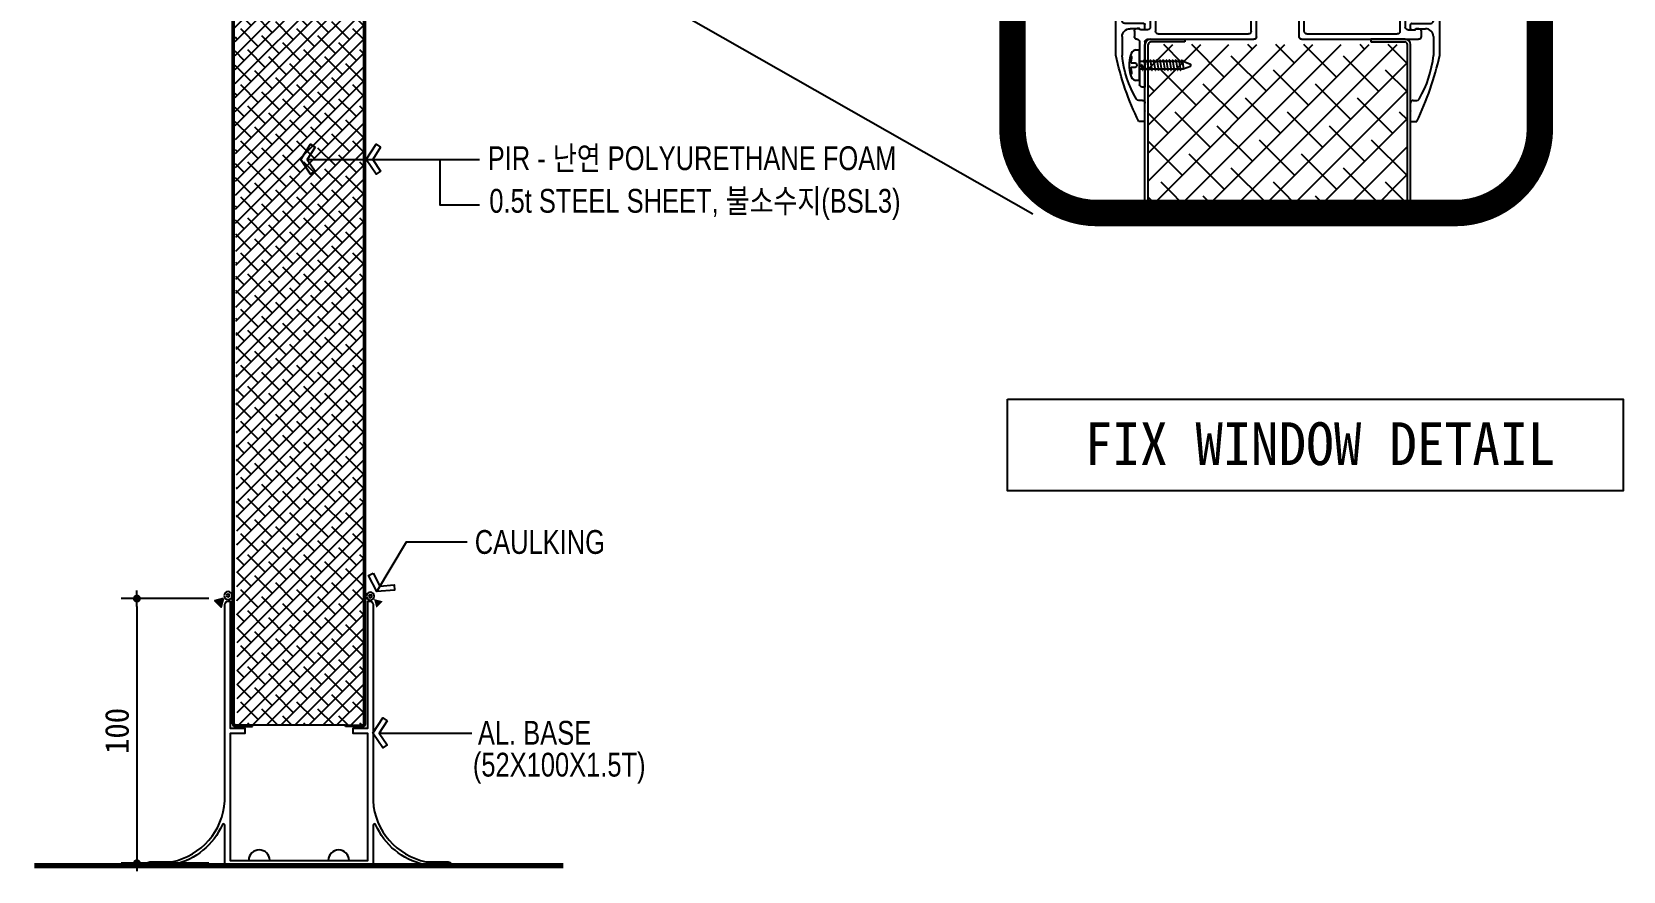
# Model space of a CAD drawing. Header units: millimetres. Extents: x 761574 to 813627, y -447408 to -384263.
# Drawn here: x 811772 to 812374, y -385899 to -385581 of the extents above; entities that cross this region are included whole.
import ezdxf
from ezdxf.enums import TextEntityAlignment as Align

# ---------------------------------------------------------------- set-up
doc = ezdxf.new("R2010")
doc.units = ezdxf.units.MM
doc.header["$LTSCALE"] = 500
doc.header["$PDMODE"] = 2
doc.linetypes.add('HIDDEN', pattern=[9.525, 6.35, -3.175])
doc.layers.get('Defpoints').update_dxf_attribs({"color": 8})
for name, color, linetype in [('2', 2, 'Continuous'), ('6', 6, 'Continuous'), ('ACCY', 5, 'Continuous'), ('DIM', 7, 'Continuous'), ('DM', 4, 'Continuous'), ('SYM-1', 6, 'Continuous'), ('TEXT', 7, 'Continuous'), ('TEXT1', 2, 'Continuous'), ('TXT1', 3, 'Continuous'), ('WID', 4, 'Continuous'), ('크린판넬', 4, 'Continuous')]:
    doc.layers.add(name, color=color, linetype=linetype)
doc.styles.add('글씨1', font='stylu.ttf')
doc.styles.add('돋움', font='')
doc.styles.get('돋움').set_extended_font_data('DotumChe')
doc.dimstyles.new('DIM270', dxfattribs={"dimscale": 3, "dimtxt": 3, "dimasz": 1, "dimexe": 2, "dimexo": 3, "dimgap": 1, "dimtad": 1, "dimtoh": 1, "dimdec": 0, "dimzin": 9, "dimdsep": 46, "dimtxsty": '돋움', "dimblk": 'dots', "dimcen": 0, "dimclrt": 3, "dimadec": 0, "dimazin": 0, "dimtm": 1e-09, "dimtfac": 1, "dimtdec": 0, "dimtix": 1, "dimtmove": 2, "dimatfit": 3, "dimldrblk": 'dots', "dimfxl": 0, "dimtolj": 1, "dimtzin": 0, "dimarcsym": 0})

# ---------------------------------------------------------------- blocks, each defined once
blk = doc.blocks.new('dots')
blk.add_line((-1, 0), (1, 0))
at = {"const_width": 0.5}
blk.add_lwpolyline([(-0.25, 0, 1), (0.25, 0, 1)], format="xyb", close=True, dxfattribs=at)
blk = doc.blocks.new('*D39')
at = {"layer": 'Defpoints', "color": 0}
for p in [(811848.13, -385795.68), (811811.95, -385895.78), (811848.13, -385895.78)]:
    blk.add_point(p, dxfattribs=at)
at = {"layer": 'DIM', "color": 0, "lineweight": -2}
for p, q in [((811839.13, -385795.68), (811805.95, -385795.68)), ((811811.95, -385798.68), (811811.95, -385892.78)), ((811839.13, -385895.78), (811805.95, -385895.78))]:
    blk.add_line(p, q, dxfattribs=at)
at = {"layer": 'DIM', "color": 0, "lineweight": -2, "xscale": 3, "yscale": 3, "zscale": 3}
for p, rotation in [((811811.95, -385795.68), 90), ((811811.95, -385895.78), 270)]:
    blk.add_blockref('dots', p, dxfattribs=dict(at, rotation=rotation))
at = {"layer": 'DIM', "color": 3, "insert": (811804.45, -385845.73), "char_height": 9, "attachment_point": 5, "rotation": 90, "style": '돋움'}
blk.add_mtext('\\A1;100', dxfattribs=at)
blk = doc.blocks.new('POT')
at = {"layer": '2'}
for radius in [0.5, 0.192]:
    blk.add_circle((0, 0), radius, dxfattribs=at)
blk = doc.blocks.new('POT3')
at = {"layer": '6', "xscale": 3, "yscale": 3, "zscale": 3}
blk.add_blockref('POT', (0, 0), dxfattribs=at)
blk = doc.blocks.new('fw11')
at = {"layer": 'WID', "color": 0, "ltscale": 0.5}
for p, q in [((238177.95, -382866.79), (238176.76, -382866.79)), ((238177.95, -382866.79), (238177.95, -382870.29)), ((238177.45, -382870.79), (238176.77, -382870.79)), ((238172.45, -382879.29), (238172.45, -382894.29)), ((238173.65, -382882.79), (238173.65, -382879.26)), ((238176.95, -382884.29), (238175.15, -382884.29)), ((238177.75, -382884.09), (238177.15, -382884.09)), ((238177.95, -382884.29), (238177.95, -382885.09)), ((238173.65, -382885.79), (238173.65, -382887.79)), ((238177.75, -382885.29), (238174.15, -382885.29)), ((238173.65, -382890.79), (238173.65, -382894.33)), ((238177.75, -382888.29), (238174.15, -382888.29)), ((238176.95, -382889.29), (238175.15, -382889.29)), ((238176.95, -382889.29), (238175.45, -382889.29)), ((238177.75, -382889.49), (238177.15, -382889.49)), ((238177.95, -382889.29), (238177.95, -382888.49)), ((238177.45, -382902.79), (238176.77, -382902.79)), ((238177.95, -382906.79), (238177.95, -382903.29)), ((238177.95, -382906.79), (238176.76, -382906.79))]:
    blk.add_line(p, q, dxfattribs=at)
for centre, radius, start, end in [((238228.22, -382891.56), 57.1, 154.2988, 167.5984), ((238177.93, -382868.77), 0.02, 270, 0), ((238193.45, -382881.2), 19.9, 149.2854, 174.4015), ((238176.77, -382871.29), 0.5, 90, 149.2854), ((238177.45, -382870.29), 0.5, 270, 0), ((238175.15, -382882.79), 1.5, 180, 270), ((238177.15, -382884.29), 0.2, 90, 180), ((238177.15, -382884.29), 0.2, 90, 180), ((238177.75, -382884.29), 0.2, 0, 90), ((238177.75, -382885.09), 0.2, 270, 0), ((238174.15, -382885.79), 0.5, 90, 180), ((238174.15, -382887.79), 0.5, 180, 270), ((238175.15, -382890.79), 1.5, 90, 180), ((238177.15, -382889.29), 0.2, 180, 270), ((238177.75, -382888.49), 0.2, 0, 90), ((238177.75, -382889.29), 0.2, 270, 0), ((238228.22, -382882.03), 57.1, 192.4016, 205.7012), ((238193.45, -382892.39), 19.9, 185.5985, 210.7146), ((238176.77, -382902.29), 0.5, 210.7146, 270), ((238177.45, -382903.29), 0.5, 0, 90), ((238177.93, -382904.81), 0.02, 0, 90)]:
    blk.add_arc(centre, radius, start, end, dxfattribs=at)
blk = doc.blocks.new('nsf50')
at = {"layer": 'WID', "color": 0, "ltscale": 0.5}
for p, q in [((2786.78, 1064.44), (2786.78, 1067.69)), ((2787.28, 1068.19), (2787.28, 1068.19)), ((2787.78, 1068.19), (2787.28, 1068.19)), ((2787.78, 1059.69), (2787.78, 1068.19)), ((2787.03, 1064.19), (2786.78, 1064.44)), ((2787.03, 1064.19), (2786.78, 1063.94)), ((2786.78, 1059.69), (2786.78, 1063.94)), ((2785.78, 1057.69), (2785.78, 1058.69)), ((2786.28, 1059.19), (2786.28, 1059.19)), ((2788.28, 1059.19), (2808.28, 1059.19)), ((2789.78, 1057.39), (2789.78, 1057.69)), ((2790.28, 1058.19), (2807.28, 1058.19)), ((2807.78, 1057.69), (2807.78, 1053.19)), ((2808.78, 1058.69), (2808.78, 1054.69)), ((2816.78, 1058.69), (2816.78, 1054.69)), ((2817.28, 1059.19), (2839.28, 1059.19)), ((2817.78, 1057.69), (2817.78, 1053.19)), ((2818.28, 1058.19), (2835.28, 1058.19)), ((2835.78, 1057.39), (2835.78, 1057.69)), ((2839.28, 1059.19), (2839.28, 1059.19)), ((2839.78, 1057.69), (2839.78, 1058.69)), ((2786.78, 1057.19), (2786.28, 1057.19)), ((2788.28, 1057.39), (2786.98, 1057.39)), ((2788.78, 1052.49), (2788.78, 1056.89)), ((2789.78, 1051.99), (2789.78, 1057.39)), ((2835.78, 1051.99), (2835.78, 1057.39)), ((2836.78, 1052.49), (2836.78, 1056.89)), ((2837.28, 1057.39), (2838.58, 1057.39)), ((2838.78, 1057.19), (2839.28, 1057.19)), ((2785.78, 1050.69), (2785.78, 1051.69)), ((2785.78, 1050.69), (2785.78, 1051.69)), ((2786.78, 1052.19), (2786.28, 1052.19)), ((2788.28, 1051.99), (2786.98, 1051.99)), ((2789.78, 1051.99), (2789.78, 1051.69)), ((2807.78, 1053.19), (2817.78, 1053.19)), ((2809.28, 1054.19), (2812.55, 1054.19)), ((2812.8, 1053.94), (2812.55, 1054.19)), ((2812.8, 1053.94), (2813.05, 1054.19)), ((2813.05, 1054.19), (2816.28, 1054.19)), ((2835.78, 1051.99), (2835.78, 1051.69)), ((2837.28, 1051.99), (2838.58, 1051.99)), ((2838.78, 1052.19), (2839.28, 1052.19)), ((2839.78, 1050.69), (2839.78, 1051.69)), ((2839.78, 1050.69), (2839.78, 1051.69)), ((2792.78, 1050.19), (2786.28, 1050.19)), ((2791.78, 1050.19), (2786.28, 1050.19)), ((2790.28, 1051.19), (2793.78, 1051.19)), ((2793.28, 1049.69), (2793.28, 1047.69)), ((2794.28, 1048.69), (2794.28, 1050.69)), ((2831.28, 1048.69), (2831.28, 1050.69)), ((2835.28, 1051.19), (2831.78, 1051.19)), ((2832.28, 1049.69), (2832.28, 1047.69)), ((2832.78, 1050.19), (2839.28, 1050.19)), ((2833.78, 1050.19), (2839.28, 1050.19)), ((2793.78, 1047.19), (2797.28, 1047.19)), ((2794.78, 1048.19), (2797.78, 1048.19)), ((2797.28, 1042.19), (2797.28, 1047.19)), ((2798.28, 1041.19), (2798.28, 1047.69)), ((2827.28, 1041.19), (2827.28, 1047.69)), ((2830.78, 1048.19), (2827.78, 1048.19)), ((2828.28, 1042.19), (2828.28, 1047.19)), ((2831.78, 1047.19), (2828.28, 1047.19)), ((2793.28, 1030.69), (2793.28, 1041.69)), ((2793.78, 1042.19), (2797.28, 1042.19)), ((2794.28, 1031.69), (2794.28, 1041.19)), ((2794.28, 1041.19), (2798.28, 1041.19)), ((2831.28, 1041.19), (2827.28, 1041.19)), ((2831.78, 1042.19), (2828.28, 1042.19)), ((2831.28, 1031.69), (2831.28, 1041.19)), ((2832.28, 1030.69), (2832.28, 1041.69)), ((2830.78, 1031.19), (2794.78, 1031.19)), ((2831.78, 1030.19), (2793.78, 1030.19))]:
    blk.add_line(p, q, dxfattribs=at)
for centre, radius, start, end in [((2787.28, 1067.69), 0.5, 90, 180), ((2786.28, 1058.69), 0.5, 90, 180), ((2786.28, 1057.69), 0.5, 180, 270), ((2786.28, 1059.69), 0.5, 270, 0), ((2788.28, 1059.69), 0.5, 180, 270), ((2790.28, 1057.69), 0.5, 90, 180), ((2807.28, 1057.69), 0.5, 0, 90), ((2808.28, 1058.69), 0.5, 0, 90), ((2817.28, 1058.69), 0.5, 90, 180), ((2818.28, 1057.69), 0.5, 90, 180), ((2835.28, 1057.69), 0.5, 0, 90), ((2839.28, 1058.69), 0.5, 0, 90), ((2839.28, 1057.69), 0.5, 270, 0), ((2786.98, 1057.19), 0.2, 90, 180), ((2788.28, 1056.89), 0.5, 0, 90), ((2809.28, 1054.69), 0.5, 180, 270), ((2816.28, 1054.69), 0.5, 270, 0), ((2837.28, 1056.89), 0.5, 90, 180), ((2838.58, 1057.19), 0.2, 0, 90), ((2786.28, 1051.69), 0.5, 90, 180), ((2786.28, 1051.69), 0.5, 90, 180), ((2786.98, 1052.19), 0.2, 180, 270), ((2788.28, 1052.49), 0.5, 270, 0), ((2790.28, 1051.69), 0.5, 180, 270), ((2835.28, 1051.69), 0.5, 270, 0), ((2837.28, 1052.49), 0.5, 180, 270), ((2838.58, 1052.19), 0.2, 270, 0), ((2839.28, 1051.69), 0.5, 0, 90), ((2839.28, 1051.69), 0.5, 0, 90), ((2786.28, 1050.69), 0.5, 180, 270), ((2786.28, 1050.69), 0.5, 180, 270), ((2792.78, 1049.69), 0.5, 0, 90), ((2793.78, 1050.69), 0.5, 0, 90), ((2794.78, 1048.69), 0.5, 180, 270), ((2830.78, 1048.69), 0.5, 270, 0), ((2831.78, 1050.69), 0.5, 90, 180), ((2832.78, 1049.69), 0.5, 90, 180), ((2839.28, 1050.69), 0.5, 270, 0), ((2839.28, 1050.69), 0.5, 270, 0), ((2793.78, 1047.69), 0.5, 180, 270), ((2797.78, 1047.69), 0.5, 0, 90), ((2827.78, 1047.69), 0.5, 90, 180), ((2831.78, 1047.69), 0.5, 270, 0), ((2793.78, 1041.69), 0.5, 90, 180), ((2831.78, 1041.69), 0.5, 0, 90), ((2793.78, 1030.69), 0.5, 180, 270), ((2794.78, 1031.69), 0.5, 180, 270), ((2830.78, 1031.69), 0.5, 270, 0), ((2831.78, 1030.69), 0.5, 270, 0)]:
    blk.add_arc(centre, radius, start, end, dxfattribs=at)

msp = doc.modelspace()

# ---------------------------------------------------------------- hatches: boundary and pattern name
at = {"layer": 'DM'}
h = msp.add_hatch(dxfattribs=at)
h.set_pattern_fill('ANSI38', color=33, scale=30, style=0)
h.set_pattern_definition([(45, (-1570793.282, -451459.1695), (-2.6516504305, 2.6516504305), []), (135, (-1570793.282, -451459.1695), (-7.9549512915, 2.6516504305), [9.375000004, -5.625000002])])
h.paths.add_polyline_path([(811848.73, -385490.55), (811897.73, -385490.55), (811897.58, -385843.45), (811849.93, -385843.59)])
h = msp.add_hatch(dxfattribs=at)
h.set_pattern_fill('ANSI38', color=33, scale=59.999603, style=0)
h.set_pattern_definition([(45, (-3953058.242, -517522.5206), (-5.303265791, 5.303265791), []), (135, (-3953058.242, -517522.5206), (-15.909797372, 5.303265791), [18.749876015, -11.24992561])])
h.paths.add_polyline_path([(812194.49, -385649.88), (812292.24, -385649.88), (812292.27, -385586.16), (812194.27, -385586.16)])
at = {"layer": 'SYM-1', "linetype": 'ByBlock'}
for points in [[(811843.81, -385798.99), (811844.71, -385795.64), (811841.37, -385796.53)], [(811902.48, -385799.18), (811901.57, -385795.84), (811904.92, -385796.73)]]:
    msp.add_hatch(color=256, dxfattribs=at).paths.add_polyline_path(points)

# ---------------------------------------------------------------- linework, layer by layer
for p, q in [((811848.13, -385843.09), (811848.13, -385490.55)), ((811848.73, -385843.1), (811848.73, -385490.55)), ((811897.73, -385843.1), (811897.73, -385490.55)), ((811898.33, -385843.09), (811898.33, -385490.55)), ((812195.08, -385584.16), (812208.12, -385584.16)), ((812195.08, -385584.16), (812208.12, -385584.16)), ((812208.12, -385584.16), (812208.12, -385585.16)), ((812208.12, -385584.16), (812208.12, -385585.16)), ((812291.46, -385584.16), (812278.42, -385584.16)), ((812278.42, -385584.16), (812278.42, -385585.16)), ((812291.46, -385584.16), (812278.42, -385584.16)), ((812278.42, -385584.16), (812278.42, -385585.16)), ((812193.07, -385649.88), (812193.07, -385586.16)), ((812194.27, -385649.88), (812194.27, -385586.16)), ((812208.12, -385585.16), (812195.28, -385585.16)), ((812208.12, -385585.16), (812195.28, -385585.16)), ((812278.42, -385585.16), (812291.27, -385585.16)), ((812278.42, -385585.16), (812291.27, -385585.16)), ((812292.27, -385649.88), (812292.27, -385586.16)), ((812293.47, -385649.88), (812293.47, -385586.16)), ((811849.13, -385844.09), (811855.66, -385844.09)), ((811855.66, -385843.59), (811849.23, -385843.59)), ((811855.66, -385844.09), (811855.66, -385843.59)), ((811890.81, -385844.09), (811890.81, -385843.59)), ((811890.81, -385843.59), (811897.23, -385843.59)), ((811897.33, -385844.09), (811890.81, -385844.09))]:
    msp.add_line(p, q)
at = {"color": 6, "linetype": 'HIDDEN', "ltscale": 0.01, "const_width": 10}
msp.add_lwpolyline([(812174.96, -385069.22), (812310.37, -385069.22, -0.414214), (812342.37, -385101.22), (812342.37, -385617.89, -0.414214), (812310.37, -385649.88), (812174.96, -385649.88, -0.414214), (812142.96, -385617.89), (812142.96, -385101.22, -0.414214)], format="xyb", close=True, dxfattribs=at)
msp.add_lwpolyline([(812141.09, -385720.3), (812373.85, -385720.3), (812373.85, -385754.89), (812141.09, -385754.89)], close=True)
at = {"const_width": 2}
msp.add_lwpolyline([(811773.23, -385896.68), (811973.23, -385896.68)], dxfattribs=at)
for centre, radius, start, end in [((812195.08, -385586.16), 2.01, 90, 180), ((812195.08, -385586.16), 2.01, 90, 180), ((812291.46, -385586.16), 2.01, 0, 90), ((812291.46, -385586.16), 2.01, 0, 90), ((812195.28, -385586.16), 1, 90, 180), ((812195.28, -385586.16), 1, 90, 180), ((812291.27, -385586.16), 1, 0, 90), ((812291.27, -385586.16), 1, 0, 90), ((811849.13, -385843.09), 1, 180, 270), ((811849.23, -385843.09), 0.502, 180, 270), ((811897.23, -385843.09), 0.502, 270, 0), ((811897.33, -385843.09), 1, 270, 0), ((811858.19, -385894.68), 3.96, 0.61021, 179.38979), ((811888.23, -385894.72), 3.96, 0.61021, 179.38979)]:
    msp.add_arc(centre, radius, start, end)
at = {"layer": '2'}
msp.add_lwpolyline([(811826, -385896.24, 0.340847), (811825.22, -385897.18), (811815.21, -385897.18, -0.414214), (811817.21, -385895.18), (811825.22, -385895.18, 0.340037), (811845.22, -385872.17), (811845.22, -385797.93, -0.414214), (811846.47, -385796.68), (811847.22, -385796.68), (811847.22, -385844.66), (811852.74, -385844.66), (811852.74, -385846.66), (811847.22, -385846.66), (811847.22, -385894.68), (811873.23, -385894.68), (811899.24, -385894.68), (811899.24, -385846.66), (811893.72, -385846.66), (811893.72, -385844.66), (811899.24, -385844.66), (811899.24, -385796.68), (811899.99, -385796.68, -0.414214), (811901.24, -385797.93), (811901.24, -385872.17, 0.340037), (811921.25, -385895.18), (811929.25, -385895.18, -0.414214), (811931.25, -385897.18), (811921.24, -385897.18, 0.340847), (811920.46, -385896.24, -0.238644), (811902.2, -385881.18, 0.812206), (811901.24, -385881.38), (811901.24, -385896.68), (811873.23, -385896.68), (811845.22, -385896.68), (811845.22, -385881.38, 0.812206), (811844.26, -385881.18, -0.238644)], format="xyb", close=True, dxfattribs=at)
at = {"layer": 'ACCY', "color": 0}
for p, q in [((812187.91, -385590.57), (812187.62, -385590.24)), ((812189.44, -385588.16), (812190.89, -385588.16)), ((812190.89, -385588.16), (812190.89, -385599.73)), ((812187.76, -385592.76), (812187.83, -385592.46)), ((812187.76, -385592.99), (812187.76, -385592.76)), ((812187.85, -385593.14), (812187.76, -385592.99)), ((812187.76, -385594.9), (812187.85, -385594.76)), ((812187.76, -385595.13), (812187.76, -385594.9)), ((812187.83, -385595.43), (812187.76, -385595.13)), ((812187.83, -385592.46), (812187.93, -385592.11)), ((812187.93, -385595.78), (812187.83, -385595.43)), ((812188.02, -385593.21), (812187.85, -385593.14)), ((812187.85, -385594.76), (812188.02, -385594.68)), ((812188.05, -385590.94), (812187.91, -385590.57)), ((812187.93, -385592.11), (812188.03, -385591.73)), ((812188.03, -385596.16), (812187.93, -385595.78)), ((812188.25, -385593.23), (812188.02, -385593.21)), ((812188.02, -385594.68), (812188.25, -385594.66)), ((812188.03, -385591.73), (812188.08, -385591.33)), ((812188.08, -385596.56), (812188.03, -385596.16)), ((812188.08, -385591.33), (812188.05, -385590.94)), ((812188.53, -385593.23), (812188.25, -385593.23)), ((812188.25, -385594.66), (812188.53, -385594.66)), ((812188.83, -385593.21), (812188.53, -385593.23)), ((812188.53, -385594.66), (812188.83, -385594.69)), ((812189.13, -385593.19), (812188.83, -385593.21)), ((812188.83, -385594.69), (812189.13, -385594.7)), ((812189.41, -385593.2), (812189.13, -385593.19)), ((812189.13, -385594.7), (812189.41, -385594.69)), ((812189.66, -385593.26), (812189.41, -385593.2)), ((812189.41, -385594.69), (812189.66, -385594.63)), ((812189.85, -385593.38), (812189.66, -385593.26)), ((812189.66, -385594.63), (812189.85, -385594.52)), ((812189.99, -385593.54), (812189.85, -385593.38)), ((812189.85, -385594.52), (812189.99, -385594.35)), ((812190.08, -385593.73), (812189.99, -385593.54)), ((812189.99, -385594.35), (812190.08, -385594.16)), ((812190.11, -385593.95), (812190.08, -385593.73)), ((812190.08, -385594.16), (812190.11, -385593.95)), ((812190.89, -385592.49), (812192.45, -385592.49)), ((812190.89, -385595.4), (812191.85, -385595.4)), ((812192.34, -385595.4), (812193.05, -385595.4)), ((812192.93, -385592.49), (812193.64, -385592.49)), ((812193.53, -385595.4), (812194.24, -385595.4)), ((812194.12, -385592.49), (812194.84, -385592.49)), ((812194.73, -385595.4), (812195.44, -385595.4)), ((812195.32, -385592.49), (812196.03, -385592.49)), ((812195.92, -385595.4), (812196.74, -385595.4)), ((812196.62, -385592.49), (812197.34, -385592.49)), ((812197.23, -385595.4), (812197.94, -385595.4)), ((812197.82, -385592.49), (812198.53, -385592.49)), ((812198.42, -385595.4), (812199.13, -385595.4)), ((812199.01, -385592.49), (812199.73, -385592.49)), ((812199.62, -385595.4), (812200.33, -385595.4)), ((812200.21, -385592.49), (812200.92, -385592.49)), ((812200.81, -385595.4), (812201.52, -385595.4)), ((812201.4, -385592.49), (812202.12, -385592.49)), ((812202.01, -385595.4), (812202.72, -385595.4)), ((812202.6, -385592.49), (812203.31, -385592.49)), ((812203.2, -385595.4), (812203.91, -385595.4)), ((812203.8, -385592.49), (812204.51, -385592.49)), ((812204.4, -385595.4), (812205.11, -385595.4)), ((812204.99, -385592.49), (812205.7, -385592.49)), ((812205.59, -385595.4), (812206.3, -385595.4)), ((812206.18, -385592.49), (812206.89, -385592.49)), ((812206.78, -385595.4), (812207.49, -385595.4)), ((812207.38, -385592.49), (812207.49, -385592.49)), ((812207.49, -385592.49), (812210.26, -385593.58)), ((812207.49, -385595.4), (812210.26, -385594.31)), ((812187.62, -385597.65), (812187.91, -385597.32)), ((812187.91, -385597.32), (812188.05, -385596.96)), ((812188.05, -385596.96), (812188.08, -385596.56)), ((812190.89, -385599.73), (812189.44, -385599.73))]:
    msp.add_line(p, q, dxfattribs=at)
at = {"layer": 'ACCY', "color": 0, "linetype": 'Continuous'}
for p, q in [((812191.75, -385593.89), (812191.85, -385595.4)), ((812191.85, -385593.88), (812192.34, -385595.4)), ((812192.04, -385595.86), (812191.85, -385595.4)), ((812192.14, -385595.87), (812192.34, -385595.4)), ((812192.64, -385592.02), (812192.45, -385592.49)), ((812192.6, -385592), (812193.24, -385595.86)), ((812192.74, -385592.03), (812192.93, -385592.49)), ((812193.24, -385595.86), (812193.05, -385595.4)), ((812193.34, -385595.87), (812193.53, -385595.4)), ((812193.83, -385592.02), (812193.64, -385592.49)), ((812193.8, -385592), (812194.43, -385595.86)), ((812193.94, -385592.03), (812194.12, -385592.49)), ((812194.43, -385595.86), (812194.24, -385595.4)), ((812194.53, -385595.87), (812194.73, -385595.4)), ((812195.03, -385592.02), (812194.84, -385592.49)), ((812194.99, -385592), (812195.63, -385595.86)), ((812195.13, -385592.03), (812195.32, -385592.49)), ((812195.63, -385595.86), (812195.44, -385595.4)), ((812195.73, -385595.87), (812195.92, -385595.4)), ((812196.33, -385592.02), (812196.14, -385592.49)), ((812196.33, -385592.02), (812196.97, -385595.88)), ((812196.44, -385592.03), (812196.62, -385592.49)), ((812196.93, -385595.86), (812196.74, -385595.4)), ((812197.03, -385595.87), (812197.23, -385595.4)), ((812197.53, -385592.02), (812197.34, -385592.49)), ((812197.53, -385592.02), (812198.16, -385595.88)), ((812197.63, -385592.03), (812197.82, -385592.49)), ((812198.13, -385595.86), (812197.94, -385595.4)), ((812198.23, -385595.87), (812198.42, -385595.4)), ((812198.72, -385592.02), (812198.53, -385592.49)), ((812198.72, -385592.02), (812199.36, -385595.88)), ((812198.83, -385592.03), (812199.01, -385592.49)), ((812199.32, -385595.86), (812199.13, -385595.4)), ((812199.42, -385595.87), (812199.62, -385595.4)), ((812199.92, -385592.02), (812199.73, -385592.49)), ((812199.92, -385592.02), (812200.55, -385595.88)), ((812200.02, -385592.03), (812200.21, -385592.49)), ((812200.52, -385595.86), (812200.33, -385595.4)), ((812200.62, -385595.87), (812200.81, -385595.4)), ((812201.11, -385592.02), (812200.92, -385592.49)), ((812201.11, -385592.02), (812201.75, -385595.88)), ((812201.22, -385592.03), (812201.4, -385592.49)), ((812201.71, -385595.86), (812201.52, -385595.4)), ((812201.81, -385595.87), (812202.01, -385595.4)), ((812202.31, -385592.02), (812202.12, -385592.49)), ((812202.31, -385592.02), (812202.94, -385595.88)), ((812202.41, -385592.03), (812202.6, -385592.49)), ((812202.91, -385595.86), (812202.72, -385595.4)), ((812203.01, -385595.87), (812203.2, -385595.4)), ((812203.5, -385592.02), (812203.31, -385592.49)), ((812203.5, -385592.02), (812204.14, -385595.88)), ((812203.61, -385592.03), (812203.8, -385592.49)), ((812204.1, -385595.86), (812203.91, -385595.4)), ((812204.2, -385595.87), (812204.4, -385595.4)), ((812204.69, -385592.02), (812204.5, -385592.49)), ((812204.69, -385592.02), (812205.33, -385595.88)), ((812204.8, -385592.03), (812204.99, -385592.49)), ((812205.29, -385595.86), (812205.1, -385595.4)), ((812205.39, -385595.87), (812205.59, -385595.4)), ((812205.89, -385592.02), (812205.7, -385592.49)), ((812205.89, -385592.02), (812206.52, -385595.88)), ((812205.99, -385592.03), (812206.18, -385592.49)), ((812206.49, -385595.86), (812206.3, -385595.4)), ((812206.59, -385595.87), (812206.78, -385595.4)), ((812207.08, -385592.02), (812206.89, -385592.49)), ((812207.08, -385592.02), (812207.63, -385595.35)), ((812207.19, -385592.03), (812207.38, -385592.49))]:
    msp.add_line(p, q, dxfattribs=at)
at = {"layer": 'ACCY', "color": 0}
for centre, radius, start, end in [((812200.72, -385593.95), 13.61, 164.20502, 195.79498), ((812190.25, -385590.71), 2.67, 107.62742, 169.88802), ((812190.25, -385597.18), 2.67, 190.11197, 252.37259)]:
    msp.add_arc(centre, radius, start, end, dxfattribs=at)
at = {"layer": 'ACCY', "color": 0, "linetype": 'Continuous'}
for centre, radius, start, end in [((812191.81, -385593.91), 0.0583, 40.72712, 159.31493), ((812192.1, -385595.79), 0.0897, 229.86612, 299.92465), ((812192.68, -385592.1), 0.0897, 49.86612, 119.92465), ((812193.29, -385595.79), 0.0897, 229.86612, 299.92465), ((812193.88, -385592.1), 0.0897, 49.86612, 119.92465), ((812194.49, -385595.79), 0.0897, 229.86612, 299.92465), ((812195.07, -385592.1), 0.0897, 49.86612, 119.92465), ((812195.68, -385595.79), 0.0897, 229.86612, 299.92465), ((812196.38, -385592.1), 0.0897, 49.86612, 119.92465), ((812196.99, -385595.79), 0.0897, 229.86612, 299.92465), ((812197.57, -385592.1), 0.0897, 49.86612, 119.92465), ((812198.18, -385595.79), 0.0897, 229.86612, 299.92465), ((812198.77, -385592.1), 0.0897, 49.86612, 119.92465), ((812199.38, -385595.79), 0.0897, 229.86612, 299.92465), ((812199.96, -385592.1), 0.0897, 49.86612, 119.92465), ((812200.57, -385595.79), 0.0897, 229.86612, 299.92465), ((812201.16, -385592.1), 0.0897, 49.86612, 119.92465), ((812201.77, -385595.79), 0.0897, 229.86612, 299.92465), ((812202.35, -385592.1), 0.0897, 49.86612, 119.92465), ((812202.96, -385595.79), 0.0897, 229.86612, 299.92465), ((812203.55, -385592.1), 0.0897, 49.86612, 119.92465), ((812204.16, -385595.79), 0.0897, 229.86612, 299.92465), ((812204.74, -385592.1), 0.0897, 49.86612, 119.92465), ((812205.35, -385595.79), 0.0897, 229.86612, 299.92465), ((812205.93, -385592.1), 0.0897, 49.86612, 119.92465), ((812206.54, -385595.79), 0.0897, 229.86612, 299.92465), ((812207.13, -385592.1), 0.0897, 49.86612, 119.92465), ((812210.01, -385593.95), 0.446, 305.16271, 54.83729)]:
    msp.add_arc(centre, radius, start, end, dxfattribs=at)
at = {"layer": 'DM', "color": 33}
msp.add_line((811890.81, -385843.59), (811855.66, -385843.59), dxfattribs=at)
at = {"layer": 'SYM-1', "linetype": 'ByBlock'}
msp.add_line((811918.09, -385517.73), (812150.7, -385650.22), dxfattribs=at)
msp.add_lwpolyline([(811844.71, -385795.64), (811841.37, -385796.53), (811843.81, -385798.99)], close=True, dxfattribs=at)
at = {"layer": 'TEXT', "color": 7}
for points in [[(811879.29, -385624.94), (811876.28, -385629.57), (811879.3, -385634.01), (811877.64, -385635.14), (811873.87, -385629.59), (811877.61, -385623.85)], [(811904.1, -385624.94), (811901.09, -385629.57), (811904.11, -385634.01), (811902.46, -385635.14), (811898.68, -385629.59), (811902.42, -385623.85)], [(811901.3, -385786.01), (811903.8, -385790.93), (811909.16, -385790.54), (811909.31, -385792.53), (811902.62, -385793.03), (811899.52, -385786.92)], [(811906.57, -385841.89), (811903.56, -385846.52), (811906.58, -385850.96), (811904.93, -385852.08), (811901.16, -385846.54), (811904.9, -385840.8)]]:
    msp.add_lwpolyline(points, close=True, dxfattribs=at)
for points in [[(811876.29, -385629.59), (811941.49, -385629.59)], [(811926.49, -385629.59), (811926.49, -385646.82), (811941.49, -385646.82)], [(811902.62, -385793.03), (811913.87, -385774.23), (811936.76, -385774.23)], [(811903.58, -385846.54), (811938.63, -385846.54)]]:
    msp.add_lwpolyline(points, dxfattribs=at)

# ---------------------------------------------------------------- block references
at = {"layer": 'WID', "color": 4, "ltscale": 0.5, "xscale": -2.007986721269255, "yscale": 2.007986721269255, "zscale": 2.007986721269255, "rotation": 180}
msp.add_blockref('nsf50', (806595.24, -383457.32), dxfattribs=at)
at = {"layer": 'WID', "color": 6, "yscale": 2.007986721269255, "zscale": 2.007986721269255, "rotation": 180}
for p, xscale in [((333934.91, -1154406.72), -2.007986721269255), ((1290551.63, -1154406.72), 2.007986721269255)]:
    msp.add_blockref('fw11', p, dxfattribs=dict(at, xscale=xscale))
at = {"layer": '크린판넬', "color": 1, "xscale": -0.9924577379351831, "yscale": 0.9924577378696995, "zscale": 0.9924577378397352, "rotation": 90}
for p in [(811846.44, -385794.55), (811900.21, -385794.78)]:
    msp.add_blockref('POT3', p, dxfattribs=at)

# ---------------------------------------------------------------- texts
at = {"layer": 'TEXT1', "color": 7, "linetype": 'ByBlock', "style": '글씨1', "width": 0.8}
for s, p in [('PIR - 난연 POLYURETHANE FOAM', (811944.6, -385633.64)), ('0.5t STEEL SHEET, 불소수지(BSL3) ', (811945.19, -385649.76)), ('CAULKING', (811939.69, -385778.77)), ('AL. BASE', (811940.88, -385850.93)), ('(52X100X1.5T)', (811938.97, -385862.99))]:
    msp.add_text(s, height=9, dxfattribs=at).set_placement(p)
at = {"layer": 'TXT1', "style": '돋움'}
msp.add_text('FIX WINDOW DETAIL', height=16.2, dxfattribs=at).set_placement((812259.23, -385737.1), align=Align.MIDDLE)

# ---------------------------------------------------------------- dimensions: what is measured, and where the dimension line sits
at = {"layer": 'DIM'}
dim = msp.add_linear_dim(base=(811811.95, -385895.78), p1=(811848.13, -385795.68), p2=(811848.13, -385895.78), angle=90, text='100', dimstyle='DIM270', dxfattribs=at)
dim.commit()
dim.dimension.update_dxf_attribs({"geometry": '*D39', "text_midpoint": (811804.45, -385845.73)})

doc.saveas('drawing.dxf')
